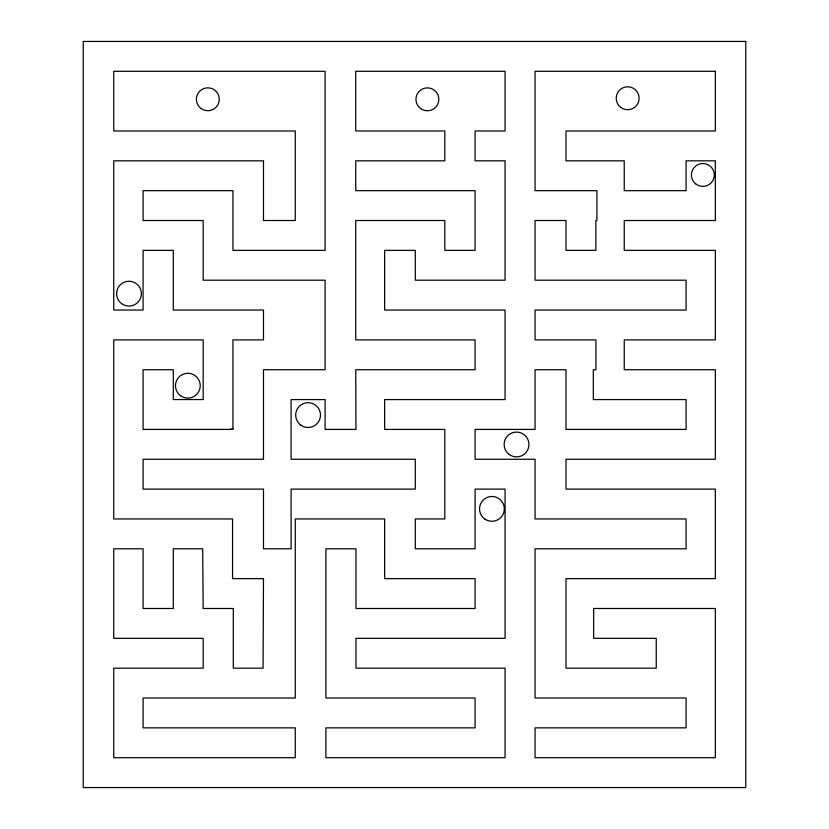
<?xml version="1.0" encoding="UTF-8"?>
<svg xmlns="http://www.w3.org/2000/svg" width="829" height="829" viewBox="0 0 829 829"><rect width="100%" height="100%" fill="white"/><g stroke="black" fill="none" stroke-linecap="round" stroke-linejoin="round"><path stroke-width="1.24" d="M230.141 429.422L232.949 428.458M263.487 578.642L263.073 668.174L233.301 668.174L233.301 608.486L203.178 608.486L202.68 548.798L173.302 548.798L173.302 608.486L143.085 608.486L143.085 548.798L113.739 548.798L113.739 638.33L203.178 638.33L203.178 668.174L113.739 668.174L113.739 757.706L295.259 757.706L295.259 727.862L143.085 727.862L143.085 698.018L295.259 698.018L295.259 518.954L384.656 518.954L384.656 578.642L475.09 578.642L475.09 608.486L355.952 608.486L355.952 548.798L325.901 548.798L325.901 698.018L475.09 698.018L475.09 727.862L325.901 727.862L325.901 757.706L505.068 757.706L505.068 668.174L355.952 668.174L355.952 638.33L505.068 638.33L505.068 489.11L475.09 489.11L475.09 548.798L415.298 548.798L415.298 518.954L444.821 518.954L444.821 429.422L384.656 429.422L384.656 399.578L505.068 399.578L505.068 310.046L384.656 310.046L384.656 250.358L415.298 250.358L415.298 280.202L505.068 280.202L505.068 160.826L475.09 160.826L475.09 130.982L505.068 130.982L505.068 71.294L355.745 71.294L355.745 130.982L444.821 130.982L444.821 160.826L355.745 160.826L355.745 190.67L475.09 190.67L475.09 250.358L444.821 250.358L444.821 220.514L355.745 220.514L355.745 339.89L475.09 339.89L475.09 369.734L355.745 369.734L355.952 429.422L325.103 429.422L325.103 399.578L291.093 399.578L291.093 459.266L415.298 459.266L415.298 489.11L291.093 489.11L291.093 548.798L263.487 548.798L263.487 489.11L143.085 489.11L143.085 459.266L263.487 459.266L263.487 369.734L325.103 369.734L325.103 280.202L203.178 280.202L203.178 220.514L143.085 220.514L143.085 190.67L232.949 190.67L232.949 250.358L325.103 250.358L325.103 71.294L113.739 71.294L113.739 130.982L295.259 130.982L295.259 220.514L263.487 220.514L263.487 160.826L113.739 160.826L113.739 310.046L143.085 310.046L143.085 250.358L173.302 250.358L173.302 310.046L263.487 310.046L263.487 339.89L232.949 339.89L232.949 429.422L143.085 429.422L143.085 369.734L173.302 369.734L173.302 399.547L203.178 399.547L203.178 339.89L113.739 339.89L113.739 518.954L232.555 518.954L232.555 578.642L263.487 578.642M745.768 41.45L83.232 41.45L83.232 787.55L745.768 787.55L745.768 41.45M715.334 71.294L535.068 71.294L535.068 190.67L596.911 190.67L596.911 220.514L595.854 220.514L595.854 250.358L566.01 250.358L566.01 220.514L535.068 220.514L535.068 280.202L686.08 280.202L686.08 310.046L535.068 310.046L535.068 339.89L595.927 339.89L595.927 369.734L593.326 369.734L593.326 399.578L686.08 399.578L686.08 429.422L566.01 429.422L566.01 369.734L535.068 369.734L535.068 429.422L475.09 429.422L475.09 459.266L535.068 459.266L535.068 518.954L686.08 518.954L686.08 548.798L535.068 548.798L535.068 698.018L686.08 698.018L686.08 727.862L535.068 727.862L535.068 757.706L715.334 757.706L715.334 608.486L593.668 608.486L593.668 638.33L656.236 638.33L656.236 668.174L566.01 668.174L566.01 578.642L715.334 578.642L715.334 489.11L566.01 489.11L566.01 459.266L715.334 459.266L715.334 369.734L624.237 369.734L624.237 339.89L715.334 339.89L715.334 250.358L624.237 250.358L624.237 220.514L715.334 220.514L715.334 160.826L686.08 160.826L686.08 190.67L624.237 190.67L624.237 160.826L566.01 160.826L566.01 130.982L715.334 130.982L715.334 71.294M509.265 454.53A12.394 12.394 0 0 0 528.871 445.764A12.394 12.394 0 0 0 511.472 433.173A12.394 12.394 0 0 0 509.265 454.53M696.153 184.235A11.451 11.451 0 0 0 714.246 176.142A11.451 11.451 0 0 0 698.184 164.515A11.451 11.451 0 0 0 696.153 184.235M620.962 107.521A11.451 11.451 0 0 0 639.055 99.418A11.451 11.451 0 0 0 622.993 87.791A11.451 11.451 0 0 0 620.962 107.521M180.587 395.734A12.394 12.394 0 0 0 200.183 386.967A12.394 12.394 0 0 0 182.794 374.376A12.394 12.394 0 0 0 180.587 395.734M121.718 303.694A12.394 12.394 0 0 0 141.313 294.917A12.394 12.394 0 0 0 123.915 282.337A12.394 12.394 0 0 0 121.718 303.694M300.823 425.122A12.394 12.394 0 0 0 320.429 416.345A12.394 12.394 0 0 0 303.031 403.754A12.394 12.394 0 0 0 300.823 425.122M420.676 108.589A11.451 11.451 0 0 0 438.779 100.485A11.451 11.451 0 0 0 422.717 88.869A11.451 11.451 0 0 0 420.676 108.589M201.105 108.547A11.451 11.451 0 0 0 219.208 100.454A11.451 11.451 0 0 0 203.146 88.827A11.451 11.451 0 0 0 201.105 108.547M484.664 518.913A12.394 12.394 0 0 0 504.27 510.136A12.394 12.394 0 0 0 486.872 497.555A12.394 12.394 0 0 0 484.664 518.913"/></g></svg>
